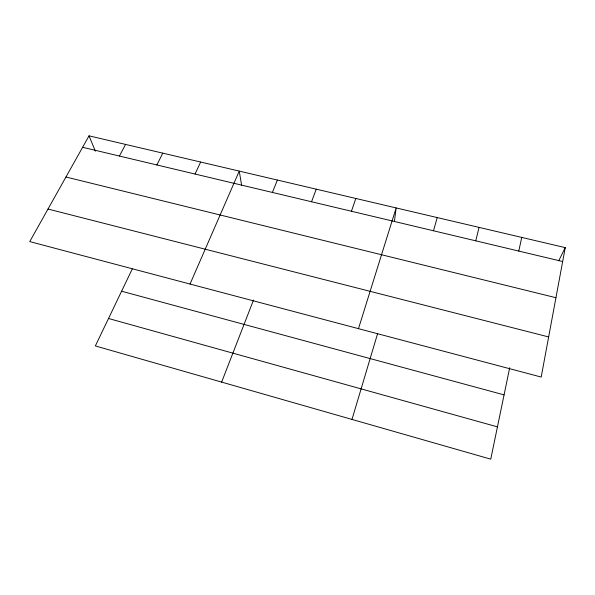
<?xml version="1.0" encoding="UTF-8"?>
<svg xmlns="http://www.w3.org/2000/svg" width="595" height="595" viewBox="0 0 595 595"><rect width="100%" height="100%" fill="white"/><g stroke="black" fill="none" stroke-linecap="round" stroke-linejoin="round"><path stroke-width="0.89" d="M394.418 221.4L396.144 207.93L358.473 328.656M565.25 247.624L541.197 377.051L29.75 241.6L89.034 135.838L565.25 247.624L558.683 260.848M509.692 367.74L490.756 459.162L95.349 345.94L132.276 268.962M518.78 251.068L521.748 237.412M475.732 240.826L479.079 227.394M433.51 230.778L437.221 217.569M351.987 419.43L377.542 333.81M351.437 211.255L355.825 198.462M311.542 201.757L316.25 189.173M221.638 382.102L253.515 300.036M272.384 192.438L277.404 180.054M190.036 284.046L239.25 171.1L241.63 185.402M195.056 174.037L200.656 162.041M156.887 164.956L162.77 153.146M119.409 156.039L125.567 144.414M82.616 147.285L562.669 261.517M65.956 177.005L555.946 297.708M48.002 209.038L548.649 336.941M121.603 291.215L504.069 394.879M108.521 318.489L497.45 426.868M89.034 135.838L95.379 151.19"/></g></svg>
